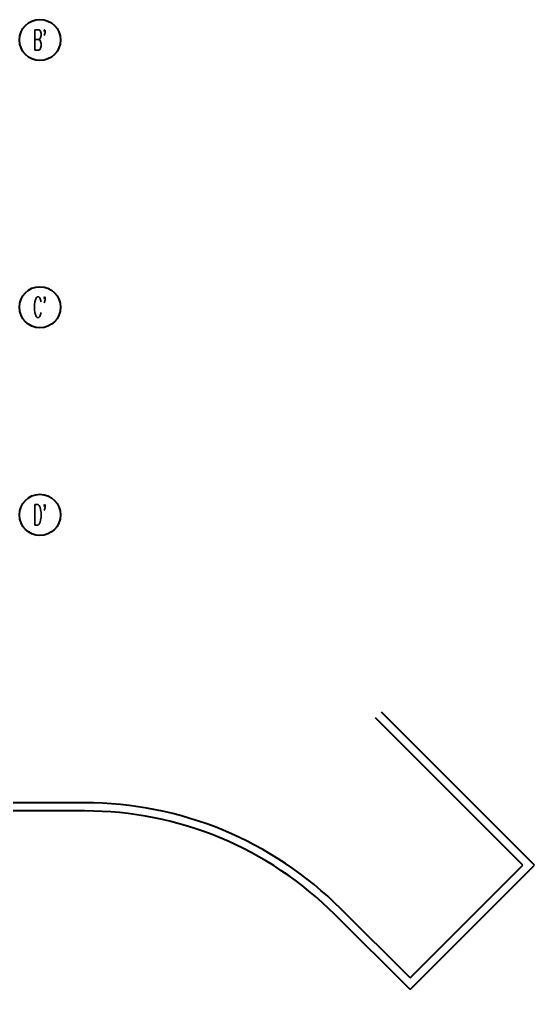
# Model space of a CAD drawing. Extents: x -15993 to 86771, y -21965 to 41866.
# Drawn here: x 74250 to 86771, y -17595 to 6000 of the extents above; entities that cross this region are included whole.
import ezdxf
from ezdxf.enums import TextEntityAlignment as Align

# ---------------------------------------------------------------- set-up
doc = ezdxf.new("R2010")
doc.units = 0
doc.header["$LTSCALE"] = 100
doc.header["$MEASUREMENT"] = 0
doc.layers.add('030--', color=8, linetype='CONTINUOUS')
doc.layers.add('900--', color=8, linetype='CONTINUOUS')
doc.styles.add('X030--AG$0$ROMANS_5', font='ROMANS.SHX', dxfattribs={"width": 0.5})

msp = doc.modelspace()

# ---------------------------------------------------------------- linework, layer by layer
at = {"layer": '030--', "color": 8}
for centre in [(74750, 5500), (74750, -1000), (74750, -6050)]:
    msp.add_circle(centre, 500, dxfattribs=at)
at = {"layer": '900--', "color": 8}
for p, q in [((86770.722, -14567.463), (83048.765, -10845.506)), ((86487.879, -14567.463), (82907.343, -10986.927)), ((75835.706, -13050), (38319.986, -13050.002)), ((83743.064, -17595.121), (86770.722, -14567.463)), ((83743.064, -17312.279), (86487.879, -14567.463)), ((83743.064, -17595.121), (81916.825, -15768.882)), ((83743.064, -17312.279), (82058.246, -15627.46))]:
    msp.add_line(p, q, dxfattribs=at)
at = {"layer": '900--'}
msp.add_lwpolyline([(75835.706, -13250), (38319.986, -13250.002)], dxfattribs=at)
for radius in [8800, 8600]:
    msp.add_arc((75835.706, -21850), radius, 45, 90, dxfattribs=at)

# ---------------------------------------------------------------- texts
at = {"layer": '030--', "color": 8, "linetype": 'Continuous', "style": 'X030--AG$0$ROMANS_5', "width": 0.5}
for s, p in [("B'", (74750, 5500)), ("C'", (74750, -1000)), ("D'", (74750, -6050))]:
    msp.add_text(s, height=500, dxfattribs=at).set_placement(p, align=Align.MIDDLE)

doc.saveas('drawing.dxf')
